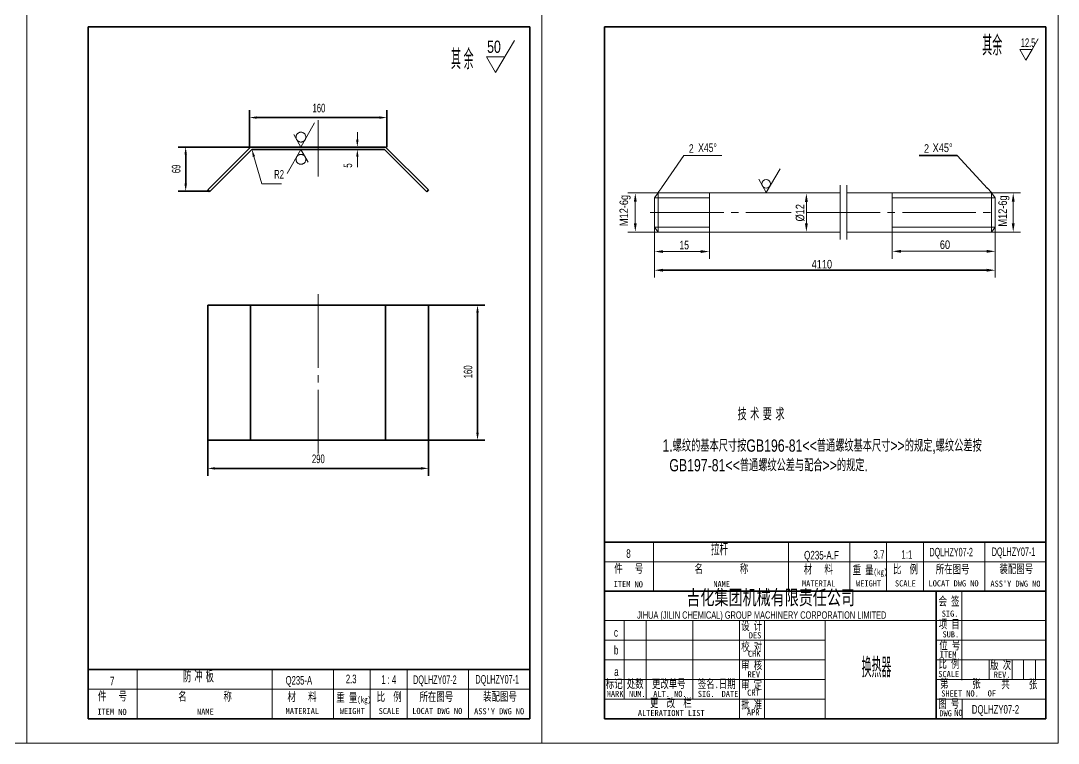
# Model space of a CAD drawing. Header units: millimetres. Extents: x 972 to 2699, y 36 to 635.
# Drawn here: x 2276 to 2699, y 41.1 to 335.6 of the extents above; entities that cross this region are included whole.
import ezdxf

# ---------------------------------------------------------------- set-up
doc = ezdxf.new("R2010")
doc.units = ezdxf.units.MM
doc.linetypes.add('EB_DASHDOT', pattern=[39, 30, -3, 3, -3])
doc.linetypes.add('EB_DASHDOTDOT', pattern=[45, 30, -3, 3, -3, 3, -3])
doc.layers.get('0').update_dxf_attribs({"color": 2, "lineweight": 0})
for name, color, linetype, lineweight in [('1', 2, 'EB_DASHDOT', 0), ('2', 1, 'Continuous', 35), ('3', 2, 'EB_DASHDOT', 0), ('CC', 2, 'Continuous', 0), ('DD', 2, 'EB_DASHDOTDOT', 0), ('JD$0$主体层', 1, 'Continuous', 35), ('X', 2, 'Continuous', 0), ('ZX', 2, 'EB_DASHDOT', 0), ('主体层', 1, 'Continuous', 35), ('图块层', 2, 'Continuous', 0), ('尺寸层', 2, 'Continuous', 35), ('文字层', 2, 'Continuous', 0)]:
    doc.layers.add(name, color=color, linetype=linetype, lineweight=lineweight)
doc.styles.add('HZ', font='ACADTXT.SHX', dxfattribs={"width": 0.6, "bigfont": 'gbcbig.shx'})
doc.styles.add('HZTXT', font='ACADTXT.SHX', dxfattribs={"width": 0.68, "bigfont": 'gbcbig.shx'})
doc.styles.get("Standard").update_dxf_attribs({"font": 'ACADTXT.SHX', "width": 0.7, "bigfont": 'gbcbig.shx'})
doc.styles.add('UserTxtStyle1', font='ACADTXT.SHX', dxfattribs={"width": 0.75, "bigfont": 'gbcbig.shx'})
doc.styles.add('UserTxtStyle2', font='', dxfattribs={"width": 0.7})
doc.styles.add('UserTxtStyle21', font='ACADTXT.SHX', dxfattribs={"width": 0.6, "bigfont": 'gbcbig.shx'})
doc.styles.add('UserTxtStyle3', font='')
doc.styles.add('UserTxtStyle4', font='ACADTXT.SHX', dxfattribs={"width": 0.5, "bigfont": 'gbcbig.shx'})
doc.styles.add('UserTxtStyle5', font='ACADTXT.SHX', dxfattribs={"width": 0.8, "bigfont": 'gbcbig.shx'})
doc.styles.add('UserTxtStyle6', font='ACADTXT.SHX', dxfattribs={"width": 0.67, "bigfont": 'gbcbig.shx'})
doc.styles.get('UserTxtStyle2').set_extended_font_data('FangSong_GB2312')
doc.styles.get('UserTxtStyle3').set_extended_font_data('FangSong_GB2312')

# ---------------------------------------------------------------- blocks, each defined once
blk = doc.blocks.new('CAXBLOCK24', base_point=(2390.2, 284.1))
at = {"layer": '1', "linetype": 'EB_DASHDOT', "lineweight": 0}
for p, q in [((2390.2, 284.1), (2395.79, 293.89)), ((2387.26, 289.23), (2390.2, 284.1))]:
    blk.add_line(p, q, dxfattribs=at)
blk.add_circle((2390.2, 288.13), 2, dxfattribs=at)
blk = doc.blocks.new('CAXBLOCK25', base_point=(2390.2, 283.1))
at = {"layer": '1', "linetype": 'EB_DASHDOT', "lineweight": 0}
for p, q in [((2390.2, 283.1), (2384.6, 273.32)), ((2393.13, 277.98), (2390.2, 283.1))]:
    blk.add_line(p, q, dxfattribs=at)
blk.add_circle((2390.2, 279.07), 2, dxfattribs=at)
blk = doc.blocks.new('CAXBLOCK69', base_point=(2390.2, 284.1))
at = {"layer": '1', "linetype": 'EB_DASHDOT', "lineweight": 0}
for p, q in [((2390.2, 284.1), (2395.79, 293.89)), ((2387.26, 289.23), (2390.2, 284.1))]:
    blk.add_line(p, q, dxfattribs=at)
blk.add_circle((2390.2, 288.13), 2, dxfattribs=at)
blk = doc.blocks.new('CAXBLOCK70', base_point=(2390.2, 283.1))
at = {"layer": '1', "linetype": 'EB_DASHDOT', "lineweight": 0}
for p, q in [((2390.2, 283.1), (2384.6, 273.32)), ((2393.13, 277.98), (2390.2, 283.1))]:
    blk.add_line(p, q, dxfattribs=at)
blk.add_circle((2390.2, 279.07), 2, dxfattribs=at)

msp = doc.modelspace()

# ---------------------------------------------------------------- hatches: boundary and pattern name
at = {"layer": '1', "linetype": 'EB_DASHDOT', "lineweight": 0}
for points in [[(2413.19536, 284.10305), (2413.69536, 287.10305), (2412.69536, 287.10305)], [(2413.19536, 284.10305), (2413.69536, 287.10305), (2412.69536, 287.10305)], [(2370.19536, 283.10305), (2371.50029, 280.35583), (2370.53876, 280.08111)], [(2370.19536, 283.10305), (2371.50029, 280.35583), (2370.53876, 280.08111)], [(2413.19536, 283.10305), (2413.69536, 280.10305), (2412.69536, 280.10305)], [(2413.19536, 283.10305), (2413.69536, 280.10305), (2412.69536, 280.10305)]]:
    msp.add_hatch(color=256, dxfattribs=at).paths.add_polyline_path(points, flags=0)
at = {"layer": 'CC', "linetype": 'Continuous', "lineweight": 0}
for points in [[(2526.51569, 265.32605), (2525.93235, 261.82605), (2527.09902, 261.82605)], [(2526.51569, 265.32605), (2525.93235, 261.82605), (2527.09902, 261.82605)], [(2596.26996, 265.25105), (2595.68663, 261.75105), (2596.8533, 261.75105)], [(2596.26996, 265.25105), (2595.68663, 261.75105), (2596.8533, 261.75105)], [(2680.59271, 265.32605), (2680.00938, 261.82605), (2681.17605, 261.82605)], [(2680.59271, 265.32605), (2680.00938, 261.82605), (2681.17605, 261.82605)], [(2526.51569, 249.4736), (2525.93235, 252.9736), (2527.09902, 252.9736)], [(2526.51569, 249.4736), (2525.93235, 252.9736), (2527.09902, 252.9736)], [(2596.26996, 249.4765), (2595.68663, 252.9765), (2596.8533, 252.9765)], [(2596.26996, 249.4765), (2595.68663, 252.9765), (2596.8533, 252.9765)], [(2680.59271, 249.4736), (2680.00938, 252.9736), (2681.17605, 252.9736)], [(2680.59271, 249.4736), (2680.00938, 252.9736), (2681.17605, 252.9736)], [(2534.37006, 241.48554), (2537.87006, 242.06887), (2537.87006, 240.9022)], [(2534.37006, 241.48554), (2537.87006, 242.06887), (2537.87006, 240.9022)], [(2556.71424, 241.48554), (2553.21424, 242.06887), (2553.21424, 240.9022)], [(2556.71424, 241.48554), (2553.21424, 242.06887), (2553.21424, 240.9022)], [(2631.28037, 241.58206), (2634.78037, 242.16539), (2634.78037, 240.99872)], [(2631.28037, 241.58206), (2634.78037, 242.16539), (2634.78037, 240.99872)], [(2673.29215, 241.58206), (2669.79215, 242.16539), (2669.79215, 240.99872)], [(2673.29215, 241.58206), (2669.79215, 242.16539), (2669.79215, 240.99872)], [(2534.29215, 233.86988), (2537.79215, 234.45322), (2537.79215, 233.28655)], [(2534.29215, 233.86988), (2537.79215, 234.45322), (2537.79215, 233.28655)], [(2673.29215, 233.86988), (2669.79215, 234.45322), (2669.79215, 233.28655)], [(2673.29215, 233.86988), (2669.79215, 234.45322), (2669.79215, 233.28655)]]:
    msp.add_hatch(color=256, dxfattribs=at).paths.add_polyline_path(points, flags=0)
at = {"layer": '尺寸层', "linetype": 'Continuous', "lineweight": 35}
for points in [[(2369.19536, 296.10305), (2372.19536, 295.60305), (2372.19536, 296.60305)], [(2369.19536, 296.10305), (2372.19536, 295.60305), (2372.19536, 296.60305)], [(2425.19536, 296.10305), (2422.19536, 295.60305), (2422.19536, 296.60305)], [(2425.19536, 296.10305), (2422.19536, 295.60305), (2422.19536, 296.60305)], [(2343.19536, 284.10305), (2343.69536, 281.10305), (2342.69536, 281.10305)], [(2343.19536, 284.10305), (2343.69536, 281.10305), (2342.69536, 281.10305)], [(2343.19536, 266.10305), (2343.69536, 269.10305), (2342.69536, 269.10305)], [(2343.19536, 266.10305), (2343.69536, 269.10305), (2342.69536, 269.10305)], [(2462.19536, 219.60305), (2462.69536, 216.60305), (2461.69536, 216.60305)], [(2462.19536, 219.60305), (2462.69536, 216.60305), (2461.69536, 216.60305)], [(2462.19536, 164.60305), (2462.69536, 167.60305), (2461.69536, 167.60305)], [(2462.19536, 164.60305), (2462.69536, 167.60305), (2461.69536, 167.60305)], [(2352.19536, 153.10305), (2355.19536, 152.60305), (2355.19536, 153.60305)], [(2352.19536, 153.10305), (2355.19536, 152.60305), (2355.19536, 153.60305)], [(2442.19536, 153.10305), (2439.19536, 152.60305), (2439.19536, 153.60305)], [(2442.19536, 153.10305), (2439.19536, 152.60305), (2439.19536, 153.60305)]]:
    msp.add_hatch(color=256, dxfattribs=at).paths.add_polyline_path(points, flags=0)

# ---------------------------------------------------------------- linework, layer by layer
at = {"linetype": 'Continuous', "lineweight": 0}
for p, q in [((2469.50326, 314.4698), (2477.22602, 327.51172)), ((2469.50326, 314.4698), (2477.22602, 327.51172)), ((2473.21054, 320.8004), (2465.82316, 320.8004)), ((2465.82316, 320.8004), (2469.50326, 314.4698)), ((2473.21054, 320.8004), (2465.82316, 320.8004)), ((2465.82316, 320.8004), (2469.50326, 314.4698)), ((2579.93789, 265.57115), (2585.56082, 275.21411)), ((2579.93789, 265.57115), (2585.56082, 275.21411)), ((2579.93789, 265.57115), (2576.867, 270.95899)), ((2579.93789, 265.57115), (2576.867, 270.95899)), ((2534.29215, 263.39983), (2535.79215, 265.39983)), ((2534.29215, 263.39983), (2535.79215, 265.39983)), ((2535.79215, 249.39983), (2534.29215, 251.39983)), ((2535.79215, 249.39983), (2534.29215, 251.39983))]:
    msp.add_line(p, q, dxfattribs=at)
msp.add_circle((2579.89827, 269.05457), 1.75, dxfattribs=at)
msp.add_circle((2579.89827, 269.05457), 1.75, dxfattribs=at)
at = {"layer": '1', "linetype": 'EB_DASHDOT', "lineweight": 0}
for p, q in [((2413.19536, 287.10305), (2413.19536, 290.10305)), ((2413.19536, 287.10305), (2413.19536, 290.10305)), ((2413.19536, 284.10305), (2410.19536, 284.10305)), ((2413.19536, 284.10305), (2410.19536, 284.10305)), ((2371.01953, 280.21847), (2374.19536, 269.10305)), ((2371.01953, 280.21847), (2374.19536, 269.10305)), ((2413.19536, 283.10305), (2410.19536, 283.10305)), ((2413.19536, 283.10305), (2410.19536, 283.10305)), ((2413.19536, 280.10305), (2413.19536, 277.10305)), ((2413.19536, 280.10305), (2413.19536, 277.10305)), ((2413.19536, 277.10305), (2413.19536, 275.84055)), ((2413.19536, 277.10305), (2413.19536, 275.84055)), ((2374.19536, 269.10305), (2379.19536, 269.10305)), ((2374.19536, 269.10305), (2379.19536, 269.10305)), ((2379.19536, 269.10305), (2382.21661, 269.10305)), ((2379.19536, 269.10305), (2382.21661, 269.10305))]:
    msp.add_line(p, q, dxfattribs=at)
at = {"layer": '2', "linetype": 'Continuous', "lineweight": 35}
for p, q in [((2369.69536, 284.10305), (2352.19536, 266.60305)), ((2369.69536, 284.10305), (2352.19536, 266.60305)), ((2369.69536, 284.10305), (2424.69536, 284.10305)), ((2369.69536, 284.10305), (2424.69536, 284.10305)), ((2424.69536, 284.10305), (2442.19536, 266.60305)), ((2424.69536, 284.10305), (2442.19536, 266.60305)), ((2370.10958, 283.10305), (2352.90247, 265.89594)), ((2370.10958, 283.10305), (2352.90247, 265.89594)), ((2370.10958, 283.10305), (2424.28115, 283.10305)), ((2370.10958, 283.10305), (2424.28115, 283.10305)), ((2424.28115, 283.10305), (2441.48826, 265.89594)), ((2424.28115, 283.10305), (2441.48826, 265.89594)), ((2352.19536, 266.60305), (2352.90247, 265.89594)), ((2352.19536, 266.60305), (2352.90247, 265.89594)), ((2442.19536, 266.60305), (2441.48826, 265.89594)), ((2442.19536, 266.60305), (2441.48826, 265.89594)), ((2442.19536, 219.60305), (2352.19536, 219.60305)), ((2352.19536, 219.60305), (2352.19536, 164.60305)), ((2442.19536, 219.60305), (2352.19536, 219.60305)), ((2352.19536, 219.60305), (2352.19536, 164.60305)), ((2369.69536, 219.60305), (2369.69536, 164.60305)), ((2369.69536, 219.60305), (2369.69536, 164.60305)), ((2424.69536, 219.60305), (2424.69536, 164.60305)), ((2424.69536, 219.60305), (2424.69536, 164.60305)), ((2442.19536, 219.60305), (2442.19536, 164.60305)), ((2442.19536, 219.60305), (2442.19536, 164.60305)), ((2352.19536, 177.10305), (2352.19536, 164.60305)), ((2352.19536, 177.10305), (2352.19536, 164.60305)), ((2352.19536, 164.60305), (2442.19536, 164.60305)), ((2352.19536, 164.60305), (2442.19536, 164.60305))]:
    msp.add_line(p, q, dxfattribs=at)
at = {"layer": '3', "linetype": 'EB_DASHDOT', "lineweight": 0}
for p, q in [((2397.19536, 295.10305), (2397.19536, 272.10305)), ((2397.19536, 295.10305), (2397.19536, 272.10305)), ((2397.19536, 224.10305), (2397.19536, 159.10305)), ((2397.19536, 224.10305), (2397.19536, 159.10305))]:
    msp.add_line(p, q, dxfattribs=at)
at = {"layer": 'CC', "linetype": 'Continuous', "lineweight": 0}
for p, q in [((2537.20921, 267.45943), (2546.31223, 280.69015)), ((2537.20921, 267.45943), (2546.31223, 280.69015)), ((2546.31223, 280.69015), (2561.78154, 280.69015)), ((2546.31223, 280.69015), (2561.78154, 280.69015)), ((2670.09784, 267.23812), (2657.69943, 280.69015)), ((2670.09784, 267.23812), (2657.69943, 280.69015)), ((2535.74744, 265.4503), (2537.35569, 267.60726)), ((2535.74744, 265.4503), (2537.35569, 267.60726)), ((2671.83432, 265.48436), (2669.94225, 267.52779)), ((2671.83432, 265.48436), (2669.94225, 267.52779)), ((2535.79215, 265.39983), (2523.51569, 265.39983)), ((2535.79215, 265.39983), (2523.51569, 265.39983)), ((2683.49863, 265.39983), (2671.79215, 265.39983)), ((2683.49863, 265.39983), (2671.79215, 265.39983)), ((2526.51569, 261.82605), (2526.51569, 252.66175)), ((2526.51569, 261.82605), (2526.51569, 252.66175)), ((2596.26996, 261.58558), (2596.26996, 258.08558)), ((2596.26996, 261.58558), (2596.26996, 258.08558)), ((2596.26996, 258.08558), (2596.26996, 256.4765)), ((2596.26996, 258.08558), (2596.26996, 256.4765)), ((2680.59271, 261.82605), (2680.59271, 252.75827)), ((2680.59271, 261.82605), (2680.59271, 252.75827)), ((2596.26996, 252.9765), (2596.26996, 256.4765)), ((2596.26996, 252.9765), (2596.26996, 256.4765)), ((2534.29215, 251.39983), (2534.29215, 230.86988)), ((2534.29215, 251.39983), (2534.29215, 230.86988)), ((2534.29215, 251.33733), (2534.29215, 232.57725)), ((2534.29215, 251.33733), (2534.29215, 232.57725)), ((2673.29215, 251.39983), (2673.29215, 230.93238)), ((2673.29215, 251.39983), (2673.29215, 230.93238)), ((2535.79215, 249.39983), (2523.51569, 249.39983)), ((2535.79215, 249.39983), (2523.51569, 249.39983)), ((2556.79215, 249.39983), (2556.79215, 238.48554)), ((2556.79215, 249.39983), (2556.79215, 238.48554)), ((2631.28037, 249.39983), (2631.28037, 238.58206)), ((2631.28037, 249.39983), (2631.28037, 238.58206)), ((2683.49863, 249.39983), (2671.79215, 249.39983)), ((2683.49863, 249.39983), (2671.79215, 249.39983)), ((2553.09535, 241.48554), (2537.81744, 241.48554)), ((2553.09535, 241.48554), (2537.81744, 241.48554)), ((2669.79215, 241.58206), (2634.9702, 241.58206)), ((2669.79215, 241.58206), (2634.9702, 241.58206))]:
    msp.add_line(p, q, dxfattribs=at)
at = {"layer": 'DD', "linetype": 'EB_DASHDOTDOT', "lineweight": 0}
for p, q in [((2610.09315, 268.60346), (2610.09315, 246.3558)), ((2610.09315, 268.60346), (2610.09315, 246.3558)), ((2612.69664, 246.3558), (2612.69664, 268.56263)), ((2612.69664, 246.3558), (2612.69664, 268.56263))]:
    msp.add_line(p, q, dxfattribs=at)
at = {"layer": 'JD$0$主体层', "linetype": 'Continuous', "lineweight": 35}
for p, q in [((2303.45655, 333.06545), (2303.45655, 51.06545)), ((2303.45655, 333.06545), (2483.45655, 333.06545)), ((2303.45655, 333.06545), (2303.45655, 51.06545)), ((2303.45655, 333.06545), (2483.45655, 333.06545)), ((2483.45655, 333.06545), (2483.45655, 51.06545)), ((2483.45655, 333.06545), (2483.45655, 51.06545)), ((2513.95655, 131.06545), (2513.95655, 333.06545)), ((2513.95655, 333.06545), (2693.95655, 333.06545)), ((2513.95655, 131.06545), (2513.95655, 333.06545)), ((2513.95655, 333.06545), (2693.95655, 333.06545)), ((2693.95655, 51.06545), (2693.95655, 333.06545)), ((2693.95655, 51.06545), (2693.95655, 333.06545)), ((2513.95655, 51.06545), (2513.95655, 131.06545)), ((2513.95655, 51.06545), (2513.95655, 131.06545)), ((2513.95655, 123.06545), (2693.95655, 123.06545)), ((2513.95655, 123.06545), (2693.95655, 123.06545)), ((2303.45655, 71.06545), (2483.45655, 71.06545)), ((2303.45655, 71.06545), (2483.45655, 71.06545)), ((2303.45655, 51.06545), (2483.45655, 51.06545)), ((2303.45655, 51.06545), (2483.45655, 51.06545))]:
    msp.add_line(p, q, dxfattribs=at)
at = {"layer": 'X', "linetype": 'Continuous', "lineweight": 0}
for p, q in [((2534.29215, 263.39983), (2556.84582, 263.3206)), ((2534.29215, 263.39983), (2556.84582, 263.3206)), ((2673.29215, 263.39983), (2631.21278, 263.40333)), ((2673.29215, 263.39983), (2631.21278, 263.40333)), ((2534.29215, 251.39983), (2556.79215, 251.39983)), ((2534.29215, 251.39983), (2556.79215, 251.39983)), ((2673.29215, 251.39983), (2631.28037, 251.39983)), ((2673.29215, 251.39983), (2631.28037, 251.39983))]:
    msp.add_line(p, q, dxfattribs=at)
at = {"layer": 'ZX', "linetype": 'EB_DASHDOT', "lineweight": 0}
for p, q in [((2532.57836, 257.39983), (2590.0633, 257.39983)), ((2532.57836, 257.39983), (2590.0633, 257.39983)), ((2596.39437, 257.39983), (2674.28439, 257.39983)), ((2596.39437, 257.39983), (2674.28439, 257.39983))]:
    msp.add_line(p, q, dxfattribs=at)
at = {"layer": '主体层', "linetype": 'Continuous', "lineweight": 35}
for p, q in [((2513.95655, 103.06545), (2693.95655, 103.06545)), ((2513.95655, 103.06545), (2693.95655, 103.06545)), ((2649.13553, 103.06545), (2649.13553, 51.06545)), ((2649.13553, 103.06545), (2649.13553, 51.06545)), ((2693.95655, 51.06545), (2693.95655, 103.06545)), ((2693.95655, 51.06545), (2693.95655, 103.06545)), ((2513.95655, 51.06545), (2693.95655, 51.06545)), ((2513.95655, 51.06545), (2693.95655, 51.06545))]:
    msp.add_line(p, q, dxfattribs=at)
at = {"layer": '图块层', "linetype": 'Continuous', "lineweight": 0}
for p, q in [((2278.45655, 635.06545), (2278.45655, 41.06545)), ((2278.45655, 635.06545), (2278.45655, 41.06545)), ((2488.45655, 635.06545), (2488.45655, 41.06545)), ((2488.45655, 635.06545), (2488.45655, 41.06545)), ((2698.95655, 41.06545), (2698.95655, 635.06545)), ((2698.95655, 41.06545), (2698.95655, 635.06545)), ((2688.29295, 323.88262), (2690.79295, 328.21274)), ((2688.29295, 323.88262), (2690.79295, 328.21274)), ((2683.29295, 323.88262), (2685.79295, 319.55249)), ((2688.29295, 323.88262), (2683.29295, 323.88262)), ((2683.29295, 323.88262), (2685.79295, 319.55249)), ((2688.29295, 323.88262), (2683.29295, 323.88262)), ((2685.79295, 319.55249), (2688.29295, 323.88262)), ((2685.79295, 319.55249), (2688.29295, 323.88262)), ((2533.95655, 103.06545), (2533.95655, 123.06545)), ((2533.95655, 103.06545), (2533.95655, 123.06545)), ((2588.95655, 103.06545), (2588.95655, 123.06545)), ((2588.95655, 103.06545), (2588.95655, 123.06545)), ((2613.95655, 103.06545), (2613.95655, 123.06545)), ((2613.95655, 103.06545), (2613.95655, 123.06545)), ((2628.95655, 103.06545), (2628.95655, 123.06545)), ((2628.95655, 103.06545), (2628.95655, 123.06545)), ((2643.95655, 103.06545), (2643.95655, 123.06545)), ((2643.95655, 103.06545), (2643.95655, 123.06545)), ((2668.95655, 103.06545), (2668.95655, 123.06545)), ((2668.95655, 103.06545), (2668.95655, 123.06545)), ((2513.95655, 115.06545), (2693.95655, 115.06545)), ((2513.95655, 115.06545), (2693.95655, 115.06545)), ((2659.70127, 66.84379), (2659.70127, 103.06545)), ((2659.70127, 66.84379), (2659.70127, 103.06545)), ((2513.95655, 91.06545), (2568.95655, 91.06545)), ((2513.95655, 91.06545), (2693.95655, 91.06545)), ((2513.95655, 91.06545), (2568.95655, 91.06545)), ((2513.95655, 91.06545), (2693.95655, 91.06545)), ((2521.95655, 59.06545), (2521.95655, 91.06545)), ((2521.95655, 59.06545), (2521.95655, 91.06545)), ((2530.95655, 59.06545), (2530.95655, 91.06545)), ((2530.95655, 59.06545), (2530.95655, 91.06545)), ((2549.97189, 59.06545), (2549.97189, 91.06545)), ((2549.97189, 59.06545), (2549.97189, 91.06545)), ((2568.95655, 51.06545), (2568.95655, 91.06545)), ((2568.95655, 51.06545), (2568.95655, 91.06545)), ((2579.15954, 51.06545), (2579.15954, 91.06545)), ((2579.15954, 51.06545), (2579.15954, 91.06545)), ((2603.95655, 51.06545), (2603.95655, 91.06545)), ((2603.95655, 51.06545), (2603.95655, 91.06545)), ((2513.95655, 83.06545), (2563.98298, 83.06545)), ((2513.95655, 83.06545), (2603.95655, 83.06545)), ((2513.95655, 83.06545), (2563.98298, 83.06545)), ((2513.95655, 83.06545), (2603.95655, 83.06545)), ((2649.13553, 83.06545), (2693.95655, 83.06545)), ((2649.13553, 83.06545), (2693.95655, 83.06545)), ((2513.95655, 75.06545), (2563.98298, 75.06545)), ((2513.95655, 75.06545), (2603.95655, 75.06545)), ((2513.95655, 75.06545), (2563.98298, 75.06545)), ((2513.95655, 75.06545), (2603.95655, 75.06545)), ((2649.13553, 75.06545), (2693.95655, 75.06545)), ((2649.13553, 75.06545), (2693.95655, 75.06545)), ((2670.77535, 67.06545), (2670.77535, 75.06545)), ((2670.77535, 67.06545), (2670.77535, 75.06545)), ((2680.11609, 67.06545), (2680.11609, 75.06545)), ((2680.11609, 67.06545), (2680.11609, 75.06545)), ((2684.72644, 67.06545), (2684.72644, 75.03072)), ((2684.72644, 67.06545), (2684.72644, 75.03072)), ((2689.67438, 67.06545), (2689.67438, 75.03072)), ((2689.67438, 67.06545), (2689.67438, 75.03072)), ((2323.45655, 51.06545), (2323.45655, 71.06545)), ((2323.45655, 51.06545), (2323.45655, 71.06545)), ((2378.45655, 51.06545), (2378.45655, 71.06545)), ((2378.45655, 51.06545), (2378.45655, 71.06545)), ((2403.45655, 51.06545), (2403.45655, 71.06545)), ((2403.45655, 51.06545), (2403.45655, 71.06545)), ((2418.45655, 51.06545), (2418.45655, 71.06545)), ((2418.45655, 51.06545), (2418.45655, 71.06545)), ((2433.45655, 51.06545), (2433.45655, 71.06545)), ((2433.45655, 51.06545), (2433.45655, 71.06545)), ((2458.45655, 51.06545), (2458.45655, 71.06545)), ((2458.45655, 51.06545), (2458.45655, 71.06545)), ((2513.95655, 67.06545), (2603.95655, 67.06545)), ((2513.95655, 67.06545), (2603.95655, 67.06545)), ((2649.13553, 67.06545), (2693.95655, 67.06545)), ((2649.13553, 67.06545), (2693.95655, 67.06545)), ((2303.45655, 63.06545), (2483.45655, 63.06545)), ((2303.45655, 63.06545), (2483.45655, 63.06545)), ((2513.95655, 59.06545), (2603.95655, 59.06545)), ((2513.95655, 59.06545), (2603.95655, 59.06545)), ((2649.13553, 59.06545), (2693.95655, 59.06545)), ((2649.13553, 59.06545), (2693.95655, 59.06545)), ((2659.80454, 50.83004), (2659.80454, 58.83004)), ((2659.80454, 50.83004), (2659.80454, 58.83004)), ((1857.95655, 41.06545), (2698.95655, 41.06545)), ((1857.95655, 41.06545), (2698.95655, 41.06545))]:
    msp.add_line(p, q, dxfattribs=at)
at = {"layer": '图块层', "color": 1, "linetype": 'Continuous', "lineweight": 0}
for p, q in [((2534.29215, 251.39983), (2534.29215, 263.39983)), ((2534.29215, 251.39983), (2534.29215, 263.39983)), ((2535.79215, 265.39983), (2610.09315, 265.39983)), ((2535.79215, 265.39983), (2610.09315, 265.39983)), ((2612.85085, 265.39983), (2671.79215, 265.39983)), ((2612.85085, 265.39983), (2671.79215, 265.39983)), ((2631.28037, 249.39983), (2631.28037, 265.39983)), ((2631.28037, 249.39983), (2631.28037, 265.39983)), ((2671.79215, 265.39983), (2673.29215, 263.39983)), ((2671.79215, 265.39983), (2671.79215, 249.39983)), ((2671.79215, 265.39983), (2673.29215, 263.39983)), ((2671.79215, 265.39983), (2671.79215, 249.39983)), ((2673.29215, 263.39983), (2673.29215, 251.39983)), ((2673.29215, 263.39983), (2673.29215, 251.39983)), ((2673.29215, 251.39983), (2671.79215, 249.39983)), ((2673.29215, 251.39983), (2671.79215, 249.39983)), ((2610.09315, 249.39983), (2535.79215, 249.39983)), ((2610.09315, 249.39983), (2535.79215, 249.39983)), ((2671.79215, 249.39983), (2612.85085, 249.39983)), ((2671.79215, 249.39983), (2612.85085, 249.39983)), ((2303.45655, 51.06545), (2303.45655, 71.06545)), ((2303.45655, 51.06545), (2303.45655, 71.06545))]:
    msp.add_line(p, q, dxfattribs=at)
for points in [[(2535.79215, 265.39983), (2535.79215, 249.39983)], [(2535.79215, 265.39983), (2535.79215, 249.39983)], [(2556.79215, 265.39983), (2556.79215, 249.39983)], [(2556.79215, 265.39983), (2556.79215, 249.39983)]]:
    msp.add_lwpolyline(points, dxfattribs=at)
at = {"layer": '尺寸层', "linetype": 'Continuous', "lineweight": 35}
for p, q in [((2369.19536, 284.10305), (2369.19536, 299.10305)), ((2369.19536, 284.10305), (2369.19536, 299.10305)), ((2372.19536, 296.10305), (2422.19536, 296.10305)), ((2372.19536, 296.10305), (2422.19536, 296.10305)), ((2425.19536, 284.10305), (2425.19536, 299.10305)), ((2425.19536, 284.10305), (2425.19536, 299.10305)), ((2370.19536, 284.10305), (2340.19536, 284.10305)), ((2370.19536, 284.10305), (2340.19536, 284.10305)), ((2343.19536, 281.10305), (2343.19536, 269.10305)), ((2343.19536, 281.10305), (2343.19536, 269.10305)), ((2642.23012, 280.69015), (2657.69943, 280.69015)), ((2642.23012, 280.69015), (2657.69943, 280.69015)), ((2353.19536, 266.10305), (2340.19536, 266.10305)), ((2353.19536, 266.10305), (2340.19536, 266.10305)), ((2669.79215, 233.86988), (2537.51868, 233.86988)), ((2669.79215, 233.86988), (2537.51868, 233.86988)), ((2442.19536, 219.60305), (2465.19536, 219.60305)), ((2442.19536, 219.60305), (2465.19536, 219.60305)), ((2462.19536, 216.60305), (2462.19536, 167.60305)), ((2462.19536, 216.60305), (2462.19536, 167.60305)), ((2352.19536, 173.10305), (2352.19536, 150.10305)), ((2352.19536, 173.10305), (2352.19536, 150.10305)), ((2442.19536, 173.10305), (2442.19536, 150.10305)), ((2442.19536, 173.10305), (2442.19536, 150.10305)), ((2442.19536, 164.60305), (2465.19536, 164.60305)), ((2442.19536, 164.60305), (2465.19536, 164.60305)), ((2355.19536, 153.10305), (2439.19536, 153.10305)), ((2355.19536, 153.10305), (2439.19536, 153.10305))]:
    msp.add_line(p, q, dxfattribs=at)

# ---------------------------------------------------------------- block references
at = {"layer": '1', "linetype": 'EB_DASHDOT', "lineweight": 0}
for name, p in [('CAXBLOCK24', (2390.19536, 284.10305)), ('CAXBLOCK69', (2390.19536, 284.10305)), ('CAXBLOCK25', (2390.19536, 283.10305)), ('CAXBLOCK70', (2390.19536, 283.10305))]:
    msp.add_blockref(name, p, dxfattribs=at)

# ---------------------------------------------------------------- texts
at = {"linetype": 'Continuous', "lineweight": 0, "insert": (2466.10433, 327.46694), "char_height": 5, "attachment_point": 1, "style": 'UserTxtStyle1'}
msp.add_mtext('50', dxfattribs=at)
msp.add_mtext('50', dxfattribs=at)
at = {"layer": '1', "linetype": 'EB_DASHDOT', "lineweight": 0, "insert": (2407.55647, 275.67305), "char_height": 3.5, "attachment_point": 1, "rotation": 90, "style": 'UserTxtStyle6'}
msp.add_mtext('5', dxfattribs=at)
msp.add_mtext('5', dxfattribs=at)
at = {"layer": '1', "linetype": 'EB_DASHDOT', "lineweight": 0, "attachment_point": 1, "style": 'UserTxtStyle6'}
for s, insert, char_height in [('R2', (2379.28536, 274.74193), 3.5), ('R2', (2379.28536, 274.74193), 3.5), ('290', (2394.67936, 158.74193), 3.5), ('290', (2394.67936, 158.74193), 3.5), ('防 冲 板', (2342.15392, 70.85255), 5), ('防 冲 板', (2342.15392, 70.85255), 5), ('Q235-A', (2383.9466, 68.46583), 3.5), ('Q235-A', (2383.9466, 68.46583), 3.5), ('2.3', (2408.50289, 69.03814), 3.5), ('2.3', (2408.50289, 69.03814), 3.5), ('1 : 4', (2422.95063, 68.77497), 3.5), ('1 : 4', (2422.95063, 68.77497), 3.5)]:
    msp.add_mtext(s, dxfattribs=dict(at, insert=insert, char_height=char_height))
at = {"layer": 'CC', "linetype": 'Continuous', "lineweight": 0, "char_height": 3.5, "attachment_point": 1}
for s, insert, style in [('2', (2548.36024, 285.23045), 'UserTxtStyle1'), ('2', (2548.36024, 285.23045), 'UserTxtStyle1'), ('X45%%D', (2552.13201, 285.53672), 'UserTxtStyle1'), ('X45%%D', (2552.13201, 285.53672), 'UserTxtStyle1'), ('2', (2644.21563, 285.23045), 'UserTxtStyle5'), ('2', (2644.21563, 285.23045), 'UserTxtStyle5'), ('X45%%D', (2647.74253, 285.53672), 'UserTxtStyle5'), ('X45%%D', (2647.74253, 285.53672), 'UserTxtStyle5'), ('15', (2544.49669, 245.88052), 'UserTxtStyle1'), ('15', (2544.49669, 245.88052), 'UserTxtStyle1'), ('60', (2650.68863, 246.03976), 'UserTxtStyle5'), ('60', (2650.68863, 246.03976), 'UserTxtStyle5'), ('4110', (2598.41608, 238.08301), 'UserTxtStyle5'), ('4110', (2598.41608, 238.08301), 'UserTxtStyle5')]:
    msp.add_mtext(s, dxfattribs=dict(at, insert=insert, style=style))
at = {"layer": 'CC', "linetype": 'Continuous', "lineweight": 0, "char_height": 3.5, "attachment_point": 1, "rotation": 90, "style": 'UserTxtStyle5'}
for s, insert in [('M12-6g', (2520.0802, 251.88746)), ('M12-6g', (2520.0802, 251.88746)), ('M12-6g', (2674.52823, 251.66201)), ('M12-6g', (2674.52823, 251.66201)), ('%%C12', (2591.92133, 253.76151)), ('%%C12', (2591.92133, 253.76151))]:
    msp.add_mtext(s, dxfattribs=dict(at, insert=insert))
at = {"layer": '图块层', "linetype": 'Continuous', "lineweight": 0, "attachment_point": 1}
for s, insert, char_height, style in [('12.5', (2683.69013, 328.37797), 3.5, 'HZ'), ('12.5', (2683.69013, 328.37797), 3.5, 'HZ'), ('件   号', (2517.92964, 114.02119), 3.5, 'UserTxtStyle2'), ('件   号', (2517.92964, 114.02119), 3.5, 'UserTxtStyle2'), ('名         称', (2550.67457, 113.90302), 3.5, 'UserTxtStyle2'), ('名         称', (2550.67457, 113.90302), 3.5, 'UserTxtStyle2'), ('材   料', (2595.1973, 113.73527), 3.5, 'UserTxtStyle2'), ('材   料', (2595.1973, 113.73527), 3.5, 'UserTxtStyle2'), ('比  例', (2631.58918, 113.77593), 3.5, 'UserTxtStyle2'), ('比  例', (2631.58918, 113.77593), 3.5, 'UserTxtStyle2'), ('所在图号', (2649.03153, 113.77593), 3.5, 'UserTxtStyle2'), ('所在图号', (2649.03153, 113.77593), 3.5, 'UserTxtStyle2'), ('装配图号', (2674.97267, 113.87755), 3.5, 'UserTxtStyle2'), ('装配图号', (2674.97267, 113.87755), 3.5, 'UserTxtStyle2'), ('重 量', (2615.12847, 113.42905), 3.5, 'UserTxtStyle2'), ('重 量', (2615.12847, 113.42905), 3.5, 'UserTxtStyle2'), ('(kg)', (2623.62403, 112.14884), 2.5, 'UserTxtStyle2'), ('(kg)', (2623.62403, 112.14884), 2.5, 'UserTxtStyle2'), ('ITEM', (2517.70352, 107.20738), 2.5, 'UserTxtStyle3'), ('ITEM', (2517.70352, 107.20738), 2.5, 'UserTxtStyle3'), ('NO', (2526.21854, 107.08921), 2.5, 'UserTxtStyle3'), ('NO', (2526.21854, 107.08921), 2.5, 'UserTxtStyle3'), ('NAME', (2558.3246, 107.21582), 2.5, 'UserTxtStyle3'), ('NAME', (2558.3246, 107.21582), 2.5, 'UserTxtStyle3'), ('MATERIAL', (2594.47149, 107.4606), 2.5, 'UserTxtStyle3'), ('MATERIAL', (2594.47149, 107.4606), 2.5, 'UserTxtStyle3'), ('WEIGHT', (2616.51711, 107.4606), 2.5, 'UserTxtStyle3'), ('WEIGHT', (2616.51711, 107.4606), 2.5, 'UserTxtStyle3'), ('SCALE', (2632.37163, 107.4606), 2.5, 'UserTxtStyle3'), ('SCALE', (2632.37163, 107.4606), 2.5, 'UserTxtStyle3'), ('LOCAT DWG NO', (2646.07609, 107.47749), 2.5, 'UserTxtStyle3'), ('LOCAT DWG NO', (2646.07609, 107.47749), 2.5, 'UserTxtStyle3'), ("ASS'Y DWG NO", (2671.30123, 107.35931), 2.5, 'UserTxtStyle3'), ("ASS'Y DWG NO", (2671.30123, 107.35931), 2.5, 'UserTxtStyle3'), ('吉化集团机械有限责任公司', (2547.33765, 103.50212), 6, 'UserTxtStyle2'), ('会 签', (2650.14845, 100.6952), 3.5, 'UserTxtStyle2'), ('会 签', (2650.14845, 100.6952), 3.5, 'UserTxtStyle2'), ('JIHUA (JILIN CHEMICAL) GROUP MACHINERY CORPORATION LIMITED', (2527.23264, 94.82266), 3, 'UserTxtStyle21'), (' SIG.', (2649.74941, 95.1443), 2.5, 'UserTxtStyle3'), (' SIG.', (2649.74941, 95.1443), 2.5, 'UserTxtStyle3'), ('设 计', (2569.7143, 90.6724), 3.5, 'UserTxtStyle2'), ('设 计', (2569.7143, 90.6724), 3.5, 'UserTxtStyle2'), ('项 目', (2650.23481, 91.39756), 3.5, 'UserTxtStyle2'), ('项 目', (2650.23481, 91.39756), 3.5, 'UserTxtStyle2'), ('DES', (2572.78119, 86.31578), 2.5, 'UserTxtStyle3'), ('DES', (2572.78119, 86.31578), 2.5, 'UserTxtStyle3'), ('SUB.', (2651.76024, 86.69927), 2.5, 'UserTxtStyle3'), ('SUB.', (2651.76024, 86.69927), 2.5, 'UserTxtStyle3'), ('校 对', (2569.7143, 82.1724), 3.5, 'UserTxtStyle2'), ('校 对', (2569.7143, 82.1724), 3.5, 'UserTxtStyle2'), ('位 号', (2650.45673, 82.75281), 3.5, 'UserTxtStyle2'), ('位 号', (2650.45673, 82.75281), 3.5, 'UserTxtStyle2'), ('CHK', (2572.43366, 78.79054), 2.5, 'UserTxtStyle3'), ('CHK', (2572.43366, 78.79054), 2.5, 'UserTxtStyle3'), ('ITEM', (2650.65061, 78.49783), 2.5, 'UserTxtStyle3'), ('ITEM', (2650.65061, 78.49783), 2.5, 'UserTxtStyle3'), ('审 核', (2569.7143, 74.6724), 3.5, 'UserTxtStyle2'), ('审 核', (2569.7143, 74.6724), 3.5, 'UserTxtStyle2'), ('比 例', (2650.1388, 75.24992), 3.5, 'UserTxtStyle2'), ('比 例', (2650.1388, 75.24992), 3.5, 'UserTxtStyle2'), (' 版 次', (2669.54836, 74.77185), 3.5, 'UserTxtStyle2'), (' 版 次', (2669.54836, 74.77185), 3.5, 'UserTxtStyle2'), ('REV', (2572.29155, 70.36596), 2.5, 'UserTxtStyle3'), ('REV', (2572.29155, 70.36596), 2.5, 'UserTxtStyle3'), ('SCALE', (2650.03434, 70.51686), 2.5, 'UserTxtStyle3'), ('SCALE', (2650.03434, 70.51686), 2.5, 'UserTxtStyle3'), ('第', (2650.78495, 67.15126), 3.5, 'UserTxtStyle2'), ('第', (2650.78495, 67.15126), 3.5, 'UserTxtStyle2'), ('  REV.', (2669.27419, 70.27785), 2.5, 'UserTxtStyle3'), ('  REV.', (2669.27419, 70.27785), 2.5, 'UserTxtStyle3'), ('标记', (2514.47415, 67.04948), 3.5, 'UserTxtStyle2'), ('标记', (2514.47415, 67.04948), 3.5, 'UserTxtStyle2'), ('处数', (2523.03252, 67.04948), 3.5, 'UserTxtStyle2'), ('处数', (2523.03252, 67.04948), 3.5, 'UserTxtStyle2'), ('更改单号', (2533.29849, 67.04948), 3.5, 'UserTxtStyle2'), ('更改单号', (2533.29849, 67.04948), 3.5, 'UserTxtStyle2'), ('签名.日期', (2552.02142, 67.04948), 3.5, 'UserTxtStyle2'), ('签名.日期', (2552.02142, 67.04948), 3.5, 'UserTxtStyle2'), ('审 定', (2569.7143, 66.6724), 3.5, 'UserTxtStyle2'), ('审 定', (2569.7143, 66.6724), 3.5, 'UserTxtStyle2'), ('张', (2663.86118, 67.15126), 3.5, 'UserTxtStyle2'), ('张', (2663.86118, 67.15126), 3.5, 'UserTxtStyle2'), ('共', (2675.78324, 66.94697), 3.5, 'UserTxtStyle2'), ('共', (2675.78324, 66.94697), 3.5, 'UserTxtStyle2'), ('张', (2686.98945, 66.94697), 3.5, 'UserTxtStyle2'), ('张', (2686.98945, 66.94697), 3.5, 'UserTxtStyle2'), ('件   号', (2307.42964, 62.02119), 3.5, 'UserTxtStyle2'), ('件   号', (2307.42964, 62.02119), 3.5, 'UserTxtStyle2'), ('名         称', (2340.17457, 61.90302), 3.5, 'UserTxtStyle2'), ('名         称', (2340.17457, 61.90302), 3.5, 'UserTxtStyle2'), ('材   料', (2384.6973, 61.73527), 3.5, 'UserTxtStyle2'), ('材   料', (2384.6973, 61.73527), 3.5, 'UserTxtStyle2'), ('重 量', (2404.62847, 61.42905), 3.5, 'UserTxtStyle2'), ('重 量', (2404.62847, 61.42905), 3.5, 'UserTxtStyle2'), ('(kg)', (2413.12403, 60.14884), 2.5, 'UserTxtStyle2'), ('(kg)', (2413.12403, 60.14884), 2.5, 'UserTxtStyle2'), ('比  例', (2421.08918, 61.77593), 3.5, 'UserTxtStyle2'), ('比  例', (2421.08918, 61.77593), 3.5, 'UserTxtStyle2'), ('所在图号', (2438.53153, 61.77593), 3.5, 'UserTxtStyle2'), ('所在图号', (2438.53153, 61.77593), 3.5, 'UserTxtStyle2'), ('装配图号', (2464.47267, 61.87755), 3.5, 'UserTxtStyle2'), ('装配图号', (2464.47267, 61.87755), 3.5, 'UserTxtStyle2'), ('MARK', (2514.87398, 62.42567), 2.5, 'UserTxtStyle3'), ('MARK', (2514.87398, 62.42567), 2.5, 'UserTxtStyle3'), ('NUM.', (2523.94102, 62.42567), 2.5, 'UserTxtStyle3'), ('NUM.', (2523.94102, 62.42567), 2.5, 'UserTxtStyle3'), ('更  改  栏', (2532.55289, 59.26361), 3.5, 'UserTxtStyle2'), ('更  改  栏', (2532.55289, 59.26361), 3.5, 'UserTxtStyle2'), ('ALT. NO.', (2533.83144, 62.42567), 2.5, 'UserTxtStyle3'), ('ALT. NO.', (2533.83144, 62.42567), 2.5, 'UserTxtStyle3'), ('SIG.', (2552.00464, 62.42567), 2.5, 'UserTxtStyle3'), ('SIG.', (2552.00464, 62.42567), 2.5, 'UserTxtStyle3'), ('DATE', (2561.7035, 62.42567), 2.5, 'UserTxtStyle3'), ('DATE', (2561.7035, 62.42567), 2.5, 'UserTxtStyle3'), ('CRT', (2572.13988, 62.93857), 2.5, 'UserTxtStyle3'), ('CRT', (2572.13988, 62.93857), 2.5, 'UserTxtStyle3'), ('图 号', (2650.07232, 58.96535), 3.5, 'UserTxtStyle2'), ('图 号', (2650.07232, 58.96535), 3.5, 'UserTxtStyle2'), ('SHEET NO.', (2651.25605, 62.60089), 2.5, 'UserTxtStyle3'), ('SHEET NO.', (2651.25605, 62.60089), 2.5, 'UserTxtStyle3'), ('OF', (2670.18639, 62.62262), 2.5, 'UserTxtStyle3'), ('OF', (2670.18639, 62.62262), 2.5, 'UserTxtStyle3'), ('ITEM', (2307.20352, 55.20738), 2.5, 'UserTxtStyle3'), ('ITEM', (2307.20352, 55.20738), 2.5, 'UserTxtStyle3'), ('NO', (2315.71854, 55.08921), 2.5, 'UserTxtStyle3'), ('NO', (2315.71854, 55.08921), 2.5, 'UserTxtStyle3'), ('NAME', (2347.8246, 55.21582), 2.5, 'UserTxtStyle3'), ('NAME', (2347.8246, 55.21582), 2.5, 'UserTxtStyle3'), ('MATERIAL', (2383.97149, 55.4606), 2.5, 'UserTxtStyle3'), ('MATERIAL', (2383.97149, 55.4606), 2.5, 'UserTxtStyle3'), ('WEIGHT', (2406.01711, 55.4606), 2.5, 'UserTxtStyle3'), ('WEIGHT', (2406.01711, 55.4606), 2.5, 'UserTxtStyle3'), ('SCALE', (2421.87163, 55.4606), 2.5, 'UserTxtStyle3'), ('SCALE', (2421.87163, 55.4606), 2.5, 'UserTxtStyle3'), ('LOCAT DWG NO', (2435.57609, 55.47749), 2.5, 'UserTxtStyle3'), ('LOCAT DWG NO', (2435.57609, 55.47749), 2.5, 'UserTxtStyle3'), ("ASS'Y DWG NO", (2460.80123, 55.35931), 2.5, 'UserTxtStyle3'), ("ASS'Y DWG NO", (2460.80123, 55.35931), 2.5, 'UserTxtStyle3'), ('批 准', (2569.69894, 58.6724), 3.5, 'UserTxtStyle2'), ('批 准', (2569.69894, 58.6724), 3.5, 'UserTxtStyle2'), ('ALTERATIONT LIST', (2527.56881, 54.6398), 2.5, 'UserTxtStyle3'), ('ALTERATIONT LIST', (2527.56881, 54.6398), 2.5, 'UserTxtStyle3'), ('APR', (2572.04195, 54.91473), 2.5, 'UserTxtStyle3'), ('APR', (2572.04195, 54.91473), 2.5, 'UserTxtStyle3'), ('DWG', (2650.49579, 54.53415), 2.5, 'UserTxtStyle3'), ('DWG', (2650.49579, 54.53415), 2.5, 'UserTxtStyle3'), ('NO', (2656.56272, 54.73843), 2.5, 'UserTxtStyle3'), ('NO', (2656.56272, 54.73843), 2.5, 'UserTxtStyle3')]:
    msp.add_mtext(s, dxfattribs=dict(at, insert=insert, char_height=char_height, style=style))
for s, insert, char_height in [('c', (2517.80285, 87.98382), 3.5), ('c', (2517.80285, 87.98382), 3.5), ('b', (2517.80285, 80.76159), 3.5), ('b', (2517.80285, 80.76159), 3.5), ('换热器', (2618.81363, 75.92344), 8), ('换热器', (2618.81363, 75.92344), 8), ('a', (2517.89035, 71.98382), 3.5), ('a', (2517.89035, 71.98382), 3.5)]:
    msp.add_mtext(s, dxfattribs=dict(at, insert=insert, char_height=char_height))
at = {"layer": '尺寸层', "linetype": 'Continuous', "lineweight": 35, "insert": (2394.93061, 301.74193), "char_height": 3.5, "attachment_point": 1, "style": 'UserTxtStyle6'}
msp.add_mtext('160', dxfattribs=at)
msp.add_mtext('160', dxfattribs=at)
at = {"layer": '尺寸层', "linetype": 'Continuous', "lineweight": 35, "char_height": 3.5, "attachment_point": 1, "rotation": 90, "style": 'UserTxtStyle6'}
for s, insert in [('69', (2337.55647, 273.4263)), ('69', (2337.55647, 273.4263)), ('160', (2456.55647, 189.8383)), ('160', (2456.55647, 189.8383))]:
    msp.add_mtext(s, dxfattribs=dict(at, insert=insert))
at = {"layer": '文字层', "linetype": 'Continuous', "lineweight": 0, "attachment_point": 1}
for s, insert, char_height in [('其余', (2667.9577, 329.52186), 8.101329), ('其余', (2667.9577, 329.52186), 8.101329), ('其', (2451.36859, 323.90235), 8.10133), ('其', (2451.36859, 323.90235), 8.10133), ('余', (2456.51961, 323.90235), 8.10133), ('余', (2456.51961, 323.90235), 8.10133), ('拉杆', (2557.36721, 122.66574), 5), ('拉杆', (2557.36721, 122.66574), 5), ('8', (2522.82611, 120.14386), 3.5), ('8', (2522.82611, 120.14386), 3.5), ('Q235-A.F', (2595.32538, 119.47302), 3.5), ('Q235-A.F', (2595.32538, 119.47302), 3.5), ('3.7', (2623.57982, 119.74974), 3.5), ('3.7', (2623.57982, 119.74974), 3.5), ('1:1', (2634.97151, 119.74974), 3.5), ('1:1', (2634.97151, 119.74974), 3.5), ('7', (2312.32611, 68.14386), 3.5), ('7', (2312.32611, 68.14386), 3.5)]:
    msp.add_mtext(s, dxfattribs=dict(at, insert=insert, char_height=char_height))
for s, insert, char_height, style in [('          技 术 要 求', (2554.25151, 177.69303), 5, 'UserTxtStyle1'), ('          技 术 要 求', (2554.25151, 177.69303), 5, 'UserTxtStyle1'), ('1.螺纹的基本尺寸按GB196-81<<普通螺纹基本尺寸>>的规定,螺纹公差按', (2537.60644, 164.89814), 5, 'UserTxtStyle1'), ('1.螺纹的基本尺寸按GB196-81<<普通螺纹基本尺寸>>的规定,螺纹公差按', (2537.60644, 164.89814), 5, 'UserTxtStyle1'), ('  GB197-81<<普通螺纹公差与配合>>的规定.', (2537.60644, 156.89814), 5, 'UserTxtStyle1'), ('  GB197-81<<普通螺纹公差与配合>>的规定.', (2537.60644, 156.89814), 5, 'UserTxtStyle1'), ('DQLHZY07-2', (2646.45116, 120.71721), 3.5, 'UserTxtStyle4'), ('DQLHZY07-2', (2646.45116, 120.71721), 3.5, 'UserTxtStyle4'), ('DQLHZY07-1', (2671.8599, 120.86738), 3.5, 'UserTxtStyle4'), ('DQLHZY07-1', (2671.8599, 120.86738), 3.5, 'UserTxtStyle4'), ('DQLHZY07-2', (2435.95116, 68.71721), 3.5, 'UserTxtStyle4'), ('DQLHZY07-2', (2435.95116, 68.71721), 3.5, 'UserTxtStyle4'), ('DQLHZY07-1', (2461.3599, 68.86738), 3.5, 'UserTxtStyle4'), ('DQLHZY07-1', (2461.3599, 68.86738), 3.5, 'UserTxtStyle4'), ('DQLHZY07-2', (2663.72932, 56.61615), 3.5, 'HZTXT'), ('DQLHZY07-2', (2663.72932, 56.61615), 3.5, 'HZTXT')]:
    msp.add_mtext(s, dxfattribs=dict(at, insert=insert, char_height=char_height, style=style))

doc.saveas('drawing.dxf')
